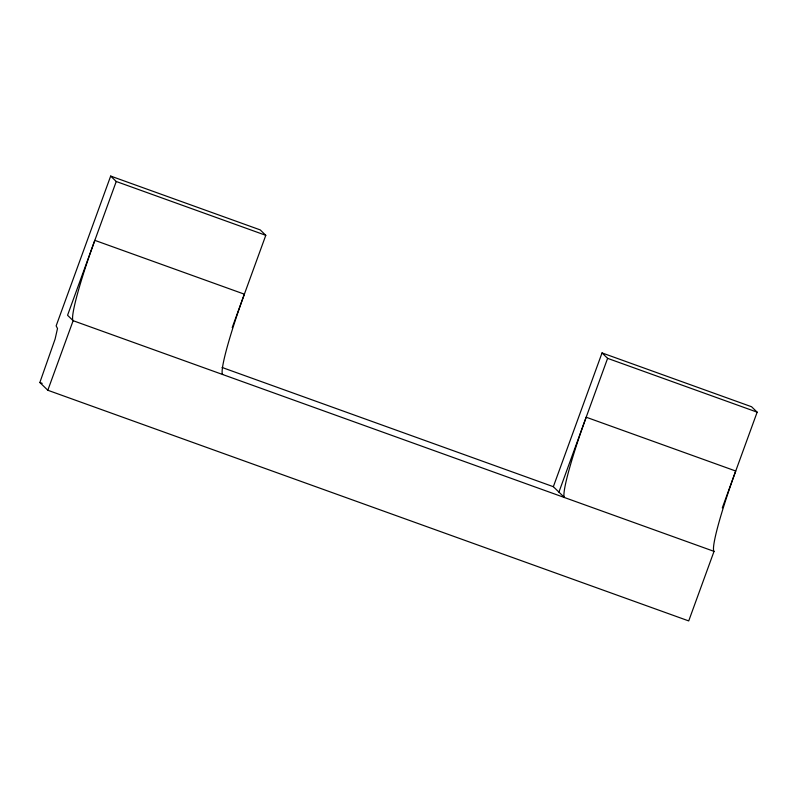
<?xml version="1.0" encoding="UTF-8"?>
<svg xmlns="http://www.w3.org/2000/svg" width="797" height="797" viewBox="0 0 797 797"><rect width="100%" height="100%" fill="white"/><g stroke="black" fill="none" stroke-linecap="round" stroke-linejoin="round"><path stroke-width="1.2" d="M232.206 327.607L265.79 235.324L260.22 229.895L110.673 176.077L56.139 325.893L57.514 328.474L55.103 339.064L39.85 382.5L47.81 390.251L688.718 620.923L714.032 551.365A79.78 7.083 -70.2 0 1 735.731 471.027L586.184 417.21A79.78 7.083 -70.2 0 0 564.495 497.537L553.347 486.698L222.064 367.457M110.673 176.077L116.242 181.497L67.556 315.263L73.135 320.693L714.032 551.365M47.81 390.251L73.135 320.693A79.78 7.083 -70.2 0 1 94.823 240.355L244.37 294.183A79.78 7.083 -70.2 0 0 222.672 374.51M553.347 486.698L602.034 352.922L751.581 406.749L757.15 412.169L722.301 507.908M558.916 492.118L607.603 358.351L602.034 352.922M116.242 181.497L265.79 235.324M607.603 358.351L757.15 412.169M39.85 382.5L42.191 383.347"/></g></svg>
